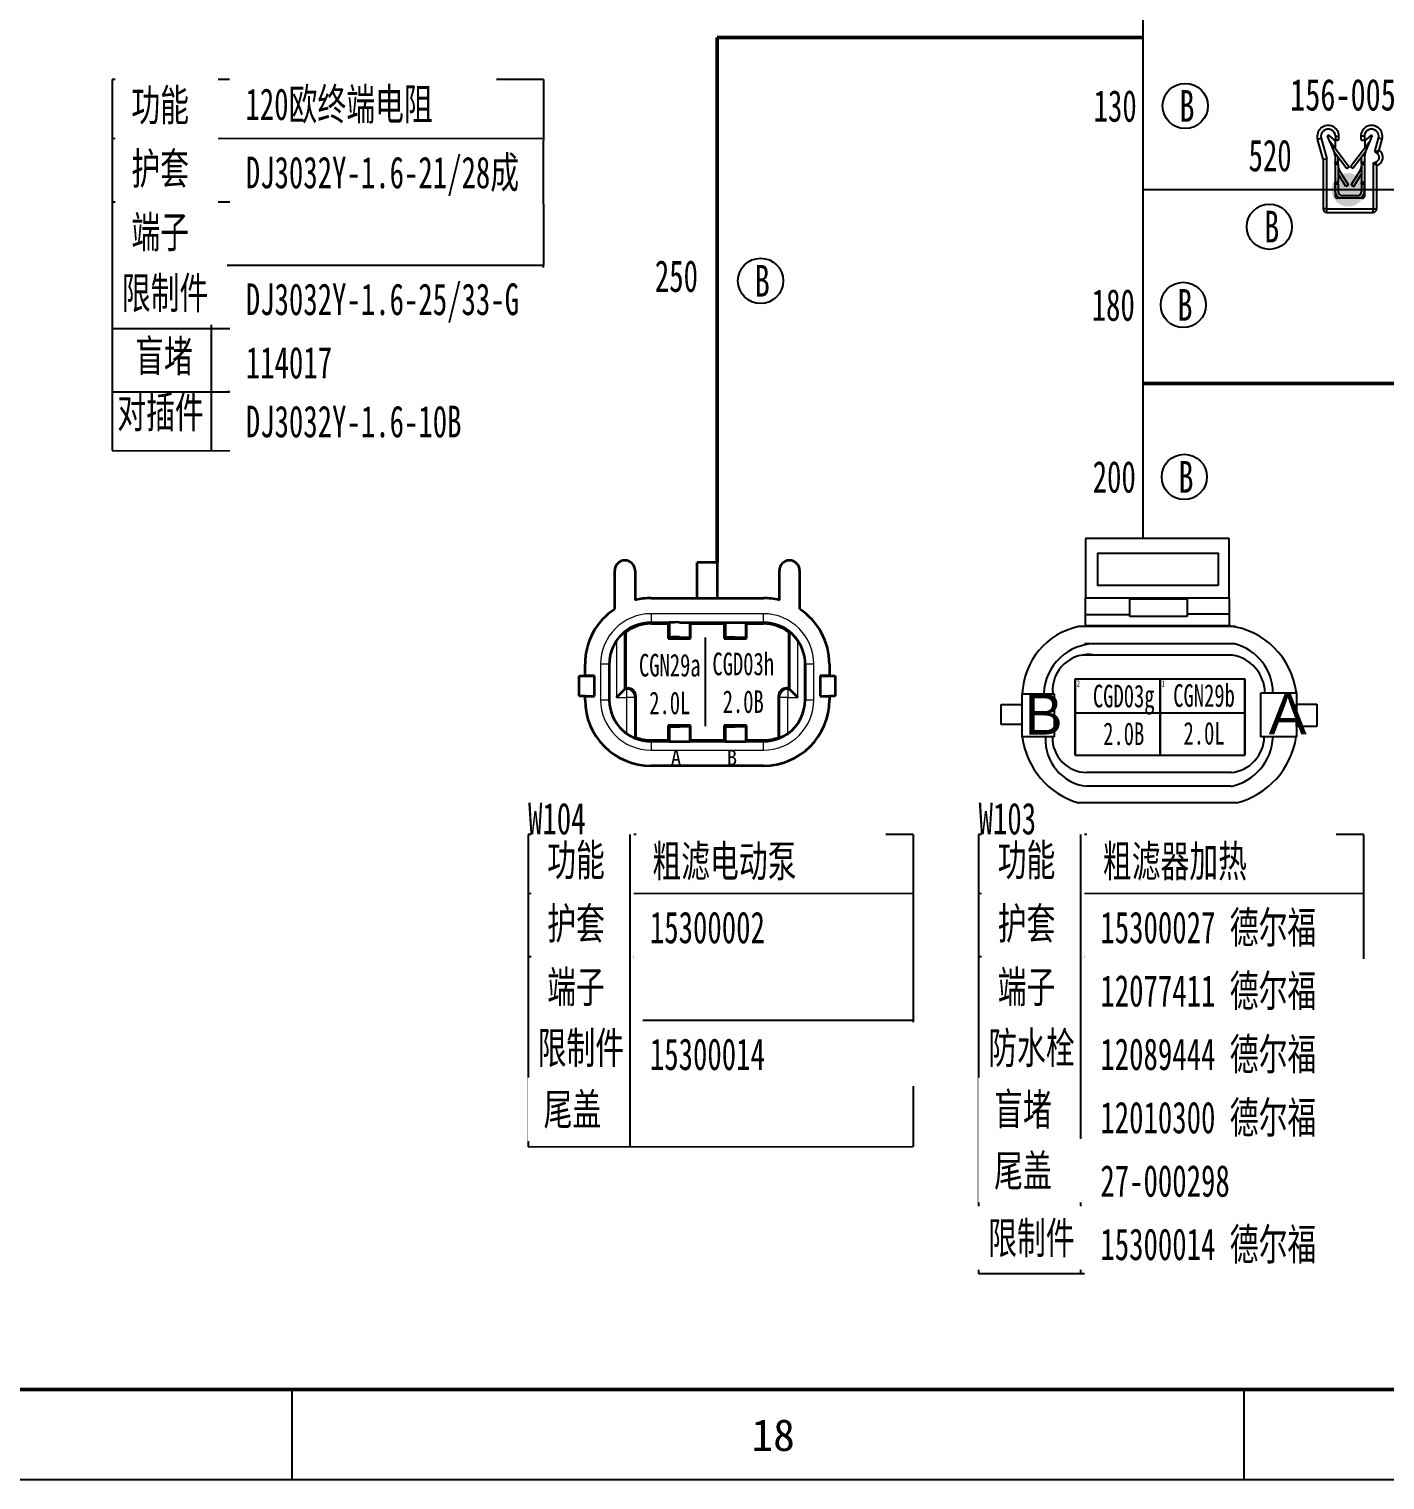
# Model space of a CAD drawing. Header units: millimetres. Extents: x 3853 to 7217, y 3585 to 4426.
# Drawn here: x 5611 to 5760.7, y 3584.9 to 3745.2 of the extents above; entities that cross this region are included whole.
import ezdxf

# ---------------------------------------------------------------- set-up
doc = ezdxf.new("R2010")
doc.units = ezdxf.units.MM
doc.layers.get('0').update_dxf_attribs({"lineweight": 25})
for name, color, linetype, lineweight in [('1轮廓实线层', 7, 'Continuous', 50), ('_0', 7, 'Continuous', 25), ('图框层', 7, 'Continuous', 25)]:
    doc.layers.add(name, color=color, linetype=linetype, lineweight=lineweight)
doc.styles.get("Standard").update_dxf_attribs({"font": ''})
doc.styles.add('仿宋体', font='', dxfattribs={"width": 0.7, "height": 3.5})
doc.styles.add('仿宋体GB2312', font='', dxfattribs={"width": 0.67})
doc.styles.add('标准', font='', dxfattribs={"width": 0.667})
doc.styles.get('Standard').set_extended_font_data('SimSun')
doc.styles.get('仿宋体').set_extended_font_data('SimSun')
doc.styles.get('仿宋体GB2312').set_extended_font_data('SimSun')
doc.styles.get('标准').set_extended_font_data('SimSun')

# ---------------------------------------------------------------- blocks, each defined once
blk = doc.blocks.new('ZwmFrameMain_A0X4^_^分区图框^_^landscape')
at = {"color": 3}
for p, q in [((1762.13, 0), (1762.13, -10)), ((1867.25, 0), (1867.25, -10))]:
    blk.add_line(p, q, dxfattribs=at)
at = {"lineweight": 50}
blk.add_line((3329, 0), (0, 0), dxfattribs=at)
at = {"layer": '图框层', "color": 1}
blk.add_line((3339, -10), (-25, -10), dxfattribs=at)
at = {"color": 3, "insert": (1812.9, -3.29), "char_height": 3.5, "attachment_point": 1}
blk.add_mtext_dynamic_manual_height_columns('18', width=5.7094, gutter_width=1, heights=[0], dxfattribs=at)

msp = doc.modelspace()

# ---------------------------------------------------------------- hatches: boundary and pattern name
h = msp.add_hatch(color=0)
h.dxf.hatch_style = 1
edge = h.paths.add_edge_path()
edge.add_arc((5756.69, 3727.39), 1.84, 360, 720)

# ---------------------------------------------------------------- linework, layer by layer
at = {"color": 0}
for p, q in [((5754.53, 3733.42), (5755.07, 3732.97)), ((5759.21, 3733.42), (5758.67, 3732.97)), ((5753.31, 3733), (5753.7, 3733.11)), ((5753.91, 3730.77), (5753.31, 3733)), ((5753.7, 3733.11), (5754.31, 3730.82)), ((5755.16, 3731.56), (5754.41, 3733.32)), ((5754.64, 3732.79), (5754.65, 3732.79)), ((5754.65, 3732.79), (5756.79, 3729.94)), ((5755.23, 3732.87), (5755.23, 3732.02)), ((5755.35, 3732.87), (5755.23, 3732.87)), ((5755.27, 3733.31), (5755.27, 3732.88)), ((5755.27, 3733.31), (5755.67, 3733.31)), ((5755.43, 3732.87), (5755.35, 3732.87)), ((5755.67, 3733.11), (5755.67, 3733.31)), ((5759.1, 3732.79), (5756.95, 3729.94)), ((5758.47, 3733.31), (5758.07, 3733.31)), ((5758.07, 3733.31), (5758.07, 3733.11)), ((5758.31, 3732.87), (5758.39, 3732.87)), ((5758.39, 3732.87), (5758.51, 3732.87)), ((5758.47, 3733.31), (5758.47, 3732.88)), ((5758.51, 3732.87), (5758.51, 3732.02)), ((5758.58, 3731.56), (5759.33, 3733.32)), ((5759.11, 3732.79), (5759.1, 3732.79)), ((5759.64, 3731.61), (5760.04, 3733.11)), ((5759.64, 3731.61), (5760.1, 3731.78)), ((5759.87, 3731.45), (5760.1, 3731.78)), ((5760.43, 3733), (5760.04, 3733.11)), ((5760.1, 3731.78), (5760.43, 3733)), ((5753.91, 3730.77), (5754.31, 3730.82)), ((5753.91, 3730.77), (5753.91, 3725.31)), ((5754.31, 3725.31), (5754.31, 3730.82)), ((5755.14, 3731.61), (5756.53, 3729.74)), ((5755.22, 3731.47), (5755.24, 3731.47)), ((5755.23, 3731.43), (5755.23, 3731.2)), ((5755.23, 3731.2), (5755.23, 3726.75)), ((5755.25, 3731.3), (5755.25, 3730.46)), ((5755.25, 3730.25), (5755.25, 3730.46)), ((5755.25, 3730.46), (5755.57, 3730.46)), ((5755.25, 3730.25), (5755.25, 3728.23)), ((5755.25, 3730.25), (5755.57, 3730.25)), ((5755.57, 3730.46), (5755.57, 3731.03)), ((5755.57, 3730.25), (5755.57, 3730.46)), ((5755.57, 3730.25), (5755.57, 3728.23)), ((5758.6, 3731.61), (5757.21, 3729.74)), ((5758.17, 3730.46), (5758.17, 3731.03)), ((5758.17, 3730.46), (5758.49, 3730.46)), ((5758.17, 3730.25), (5758.17, 3730.46)), ((5758.17, 3730.25), (5758.17, 3728.23)), ((5758.17, 3730.25), (5758.49, 3730.25)), ((5758.49, 3731.3), (5758.49, 3730.46)), ((5758.49, 3730.25), (5758.49, 3730.46)), ((5758.49, 3730.25), (5758.49, 3728.23)), ((5758.51, 3731.47), (5758.53, 3731.47)), ((5758.51, 3731.43), (5758.51, 3731.2)), ((5758.51, 3726.75), (5758.51, 3731.2)), ((5759.43, 3730.37), (5759.71, 3730.46)), ((5759.43, 3730.37), (5759.43, 3725.31)), ((5759.43, 3730.37), (5759.83, 3730.08)), ((5759.64, 3731.61), (5759.87, 3731.45)), ((5759.71, 3730.46), (5759.83, 3730.08)), ((5756.44, 3727.78), (5755.57, 3729.18)), ((5756.72, 3727.95), (5755.7, 3729.57)), ((5756.79, 3729.94), (5756.53, 3729.74)), ((5756.95, 3729.94), (5757.21, 3729.74)), ((5757.03, 3727.95), (5758.04, 3729.57)), ((5757.3, 3727.78), (5758.17, 3729.18)), ((5759.83, 3730.08), (5759.83, 3725.31)), ((5755.25, 3728.03), (5755.25, 3728.23)), ((5755.25, 3728.23), (5755.57, 3728.23)), ((5755.57, 3728.03), (5755.25, 3728.03)), ((5755.25, 3727.23), (5755.25, 3728.03)), ((5755.57, 3728.03), (5755.57, 3728.23)), ((5755.57, 3728.03), (5755.57, 3727.23)), ((5756.72, 3727.95), (5756.44, 3727.78)), ((5757.03, 3727.95), (5757.3, 3727.78)), ((5758.17, 3728.03), (5758.17, 3728.23)), ((5758.17, 3728.23), (5758.49, 3728.23)), ((5758.49, 3728.03), (5758.17, 3728.03)), ((5758.17, 3728.03), (5758.17, 3727.23)), ((5758.49, 3728.03), (5758.49, 3728.23)), ((5758.49, 3727.23), (5758.49, 3728.03)), ((5758.23, 3726.47), (5755.51, 3726.47)), ((5757.69, 3726.75), (5756.05, 3726.75)), ((5754.31, 3725.31), (5753.91, 3725.31)), ((5754.31, 3724.91), (5754.31, 3725.31)), ((5754.31, 3725.31), (5759.43, 3725.31)), ((5754.31, 3724.91), (5759.43, 3724.91)), ((5759.43, 3724.91), (5759.43, 3725.31)), ((5759.43, 3725.31), (5759.83, 3725.31)), ((5727.66, 3688.91), (5727.66, 3682.35)), ((5743.55, 3688.91), (5727.66, 3688.91)), ((5743.15, 3688.91), (5728.31, 3688.91)), ((5743.55, 3682.35), (5743.55, 3688.91)), ((5727.66, 3682.35), (5743.55, 3682.35)), ((5727.66, 3679.24), (5727.66, 3682.35)), ((5732.57, 3682.22), (5738.9, 3682.22)), ((5732.57, 3680.3), (5732.57, 3682.22)), ((5738.9, 3682.22), (5738.9, 3680.3)), ((5743.55, 3682.35), (5743.55, 3679.24)), ((5743.45, 3680.53), (5738.97, 3680.53)), ((5744.24, 3679.18), (5726.92, 3679.18)), ((5743.55, 3679.24), (5727.66, 3679.24)), ((5732.5, 3680.45), (5727.79, 3680.45)), ((5738.9, 3680.3), (5732.57, 3680.3)), ((5743.92, 3676.03), (5727.33, 3676.03)), ((5744.15, 3677.26), (5727.57, 3677.26)), ((5726.55, 3664.96), (5726.55, 3673.39)), ((5726.55, 3673.39), (5726.55, 3664.96)), ((5726.55, 3673.39), (5735.91, 3673.39)), ((5726.55, 3664.96), (5726.55, 3673.39)), ((5726.55, 3673.39), (5726.55, 3664.96)), ((5726.55, 3673.39), (5735.91, 3673.39)), ((5726.55, 3673.39), (5735.91, 3673.39)), ((5726.55, 3664.96), (5726.55, 3673.39)), ((5726.55, 3673.39), (5726.55, 3664.96)), ((5726.55, 3673.39), (5735.91, 3673.39)), ((5726.55, 3673.39), (5735.91, 3673.39)), ((5726.55, 3673.39), (5735.91, 3673.39)), ((5726.55, 3673.39), (5735.91, 3673.39)), ((5735.91, 3664.96), (5735.91, 3673.39)), ((5735.91, 3673.39), (5735.91, 3664.96)), ((5735.91, 3664.96), (5735.91, 3673.39)), ((5735.91, 3673.39), (5735.91, 3664.96)), ((5735.91, 3664.96), (5735.91, 3673.39)), ((5735.91, 3673.39), (5735.91, 3664.96)), ((5735.91, 3664.96), (5735.91, 3673.39)), ((5735.91, 3673.39), (5735.91, 3664.96)), ((5735.91, 3664.96), (5735.91, 3673.39)), ((5735.91, 3673.39), (5735.91, 3664.96)), ((5735.91, 3673.39), (5745.27, 3673.39)), ((5735.91, 3664.96), (5735.91, 3673.39)), ((5735.91, 3673.39), (5735.91, 3664.96)), ((5735.91, 3673.39), (5745.27, 3673.39)), ((5735.91, 3673.39), (5745.27, 3673.39)), ((5735.91, 3664.96), (5735.91, 3673.39)), ((5735.91, 3673.39), (5735.91, 3664.96)), ((5735.91, 3673.39), (5745.27, 3673.39)), ((5735.91, 3673.39), (5745.27, 3673.39)), ((5735.91, 3673.39), (5745.27, 3673.39)), ((5735.91, 3673.39), (5745.27, 3673.39)), ((5745.27, 3664.96), (5745.27, 3673.39)), ((5745.27, 3673.39), (5745.27, 3664.96)), ((5745.27, 3664.96), (5745.27, 3673.39)), ((5745.27, 3673.39), (5745.27, 3664.96)), ((5745.27, 3664.96), (5745.27, 3673.39)), ((5745.27, 3673.39), (5745.27, 3664.96)), ((5745.27, 3664.96), (5745.27, 3673.39)), ((5745.27, 3673.39), (5745.27, 3664.96)), ((5720.69, 3671.75), (5724.23, 3671.75)), ((5720.69, 3667), (5720.69, 3671.75)), ((5724.23, 3671.75), (5724.23, 3667)), ((5747.05, 3671.87), (5750.96, 3671.87)), ((5747.05, 3667), (5747.05, 3671.87)), ((5750.96, 3671.87), (5750.96, 3667)), ((5718.38, 3670.56), (5720.63, 3670.56)), ((5718.38, 3668.36), (5718.38, 3670.56)), ((5720.63, 3670.56), (5720.63, 3668.36)), ((5726.55, 3669.64), (5735.91, 3669.64)), ((5735.91, 3669.64), (5745.27, 3669.64)), ((5750.99, 3670.59), (5753.23, 3670.59)), ((5750.99, 3668.15), (5750.99, 3670.59)), ((5753.23, 3670.59), (5753.23, 3668.15)), ((5720.63, 3668.36), (5718.38, 3668.36)), ((5753.23, 3668.15), (5750.99, 3668.15)), ((5724.23, 3667), (5720.69, 3667)), ((5750.96, 3667), (5747.05, 3667)), ((5726.55, 3664.96), (5735.91, 3664.96)), ((5726.55, 3664.96), (5735.91, 3664.96)), ((5735.91, 3664.96), (5745.27, 3664.96)), ((5735.91, 3664.96), (5745.27, 3664.96)), ((5743.76, 3663.05), (5727.79, 3663.05)), ((5743.76, 3661.53), (5727.79, 3661.53)), ((5744.37, 3659.69), (5726.92, 3659.69))]:
    msp.add_line(p, q, dxfattribs=at)
at = {"color": 7, "lineweight": 35}
for p, q in [((5675.69, 3681.12), (5675.69, 3685.36)), ((5677.94, 3685.36), (5677.94, 3682.1)), ((5687.02, 3686.25), (5684.78, 3686.25)), ((5684.78, 3682.31), (5684.78, 3686.25)), ((5687.02, 3686.25), (5687.02, 3682.31)), ((5693.87, 3682.1), (5693.87, 3685.36)), ((5696.11, 3685.36), (5696.11, 3681.12)), ((5679.7, 3682.31), (5692.11, 3682.31)), ((5679.7, 3679.5), (5681.59, 3679.5)), ((5681.59, 3679.5), (5681.71, 3679.62)), ((5681.59, 3679.5), (5681.59, 3677.85)), ((5681.71, 3679.62), (5681.71, 3677.97)), ((5683.95, 3679.62), (5684.07, 3679.5)), ((5684.07, 3679.5), (5687.76, 3679.5)), ((5684.07, 3677.85), (5684.07, 3679.5)), ((5687.76, 3679.5), (5687.88, 3679.62)), ((5687.76, 3679.5), (5687.76, 3677.85)), ((5687.88, 3679.62), (5687.88, 3677.97)), ((5690.12, 3679.62), (5690.24, 3679.5)), ((5690.24, 3679.5), (5692.11, 3679.5)), ((5690.24, 3677.85), (5690.24, 3679.5)), ((5676.78, 3678.58), (5676.9, 3678.52)), ((5676.9, 3672.36), (5676.9, 3678.52)), ((5681.71, 3677.97), (5681.59, 3677.85)), ((5681.59, 3677.85), (5684.07, 3677.85)), ((5684.07, 3677.85), (5683.95, 3677.97)), ((5687.88, 3677.97), (5687.76, 3677.85)), ((5687.76, 3677.85), (5690.24, 3677.85)), ((5690.24, 3677.85), (5690.12, 3677.97)), ((5694.91, 3678.52), (5695.03, 3678.58)), ((5694.91, 3678.52), (5694.91, 3672.36)), ((5672.41, 3673.72), (5672.41, 3675.02)), ((5675.09, 3675.02), (5675.09, 3671.09)), ((5696.72, 3671.09), (5696.72, 3675.02)), ((5699.4, 3675.02), (5699.4, 3673.72)), ((5671.77, 3673.72), (5673.45, 3673.72)), ((5671.77, 3671.48), (5671.77, 3673.72)), ((5673.45, 3673.72), (5672.41, 3673.72)), ((5673.45, 3671.48), (5673.45, 3673.72)), ((5698.36, 3673.72), (5700.04, 3673.72)), ((5699.4, 3673.72), (5698.36, 3673.72)), ((5698.36, 3673.72), (5698.36, 3671.48)), ((5700.04, 3673.72), (5700.04, 3671.48)), ((5672.41, 3671.48), (5671.77, 3671.48)), ((5672.41, 3671.48), (5673.45, 3671.48)), ((5672.41, 3671.09), (5672.41, 3671.48)), ((5675.88, 3671.34), (5676.78, 3672.24)), ((5676.9, 3672.36), (5676.78, 3672.24)), ((5677.12, 3672.36), (5676.9, 3672.36)), ((5678.02, 3666.94), (5678.02, 3671.46)), ((5693.78, 3671.46), (5693.78, 3666.94)), ((5694.91, 3672.36), (5694.68, 3672.36)), ((5695.03, 3672.24), (5694.91, 3672.36)), ((5695.03, 3672.24), (5695.92, 3671.34)), ((5698.36, 3671.48), (5699.4, 3671.48)), ((5700.04, 3671.48), (5699.4, 3671.48)), ((5699.4, 3671.48), (5699.4, 3671.09)), ((5681.59, 3668.26), (5681.59, 3666.61)), ((5684.07, 3668.26), (5681.59, 3668.26)), ((5681.59, 3668.26), (5681.71, 3668.14)), ((5681.71, 3668.14), (5681.71, 3666.49)), ((5683.95, 3668.14), (5684.07, 3668.26)), ((5684.07, 3666.61), (5684.07, 3668.26)), ((5687.76, 3668.26), (5687.76, 3666.61)), ((5690.24, 3668.26), (5687.76, 3668.26)), ((5687.76, 3668.26), (5687.88, 3668.14)), ((5687.88, 3668.14), (5687.88, 3666.49)), ((5690.12, 3668.14), (5690.24, 3668.26)), ((5690.24, 3666.61), (5690.24, 3668.26)), ((5678.02, 3666.94), (5677.9, 3666.86)), ((5679.7, 3666.61), (5681.59, 3666.61)), ((5681.59, 3666.61), (5681.71, 3666.49)), ((5683.95, 3666.49), (5684.07, 3666.61)), ((5684.07, 3666.61), (5687.76, 3666.61)), ((5687.76, 3666.61), (5687.88, 3666.49)), ((5690.12, 3666.49), (5690.24, 3666.61)), ((5690.24, 3666.61), (5692.11, 3666.61)), ((5693.9, 3666.86), (5693.78, 3666.94)), ((5692.11, 3663.8), (5679.7, 3663.8))]:
    msp.add_line(p, q, dxfattribs=at)
at = {"color": 7, "lineweight": 13}
for p, q in [((5692.11, 3680.59), (5679.7, 3680.59)), ((5679.7, 3680.59), (5679.7, 3679.69)), ((5692.11, 3679.69), (5692.11, 3680.59)), ((5679.7, 3679.69), (5692.11, 3679.69)), ((5679.7, 3679.5), (5679.7, 3679.69)), ((5683.95, 3677.97), (5683.95, 3679.62)), ((5690.12, 3677.97), (5690.12, 3679.62)), ((5692.11, 3679.69), (5692.11, 3679.5)), ((5675.88, 3677.61), (5675.88, 3671.34)), ((5676.78, 3672.24), (5676.78, 3678.58)), ((5695.03, 3678.58), (5695.03, 3672.24)), ((5695.92, 3671.34), (5695.92, 3677.61)), ((5674.13, 3675.02), (5674.13, 3671.09)), ((5675.03, 3675.02), (5674.13, 3675.02)), ((5675.03, 3671.09), (5675.03, 3675.02)), ((5675.03, 3675.02), (5675.09, 3675.02)), ((5696.72, 3675.02), (5696.78, 3675.02)), ((5697.68, 3675.02), (5696.78, 3675.02)), ((5696.78, 3675.02), (5696.78, 3671.09)), ((5697.68, 3671.09), (5697.68, 3675.02)), ((5674.13, 3671.09), (5675.03, 3671.09)), ((5675.09, 3671.09), (5675.03, 3671.09)), ((5675.88, 3671.34), (5677, 3671.34)), ((5677, 3672.24), (5676.78, 3672.24)), ((5677, 3672.24), (5677.12, 3672.36)), ((5677, 3672.24), (5677, 3671.34)), ((5677.9, 3671.34), (5677, 3671.34)), ((5677, 3671.34), (5677, 3667.35)), ((5678.02, 3671.46), (5677.9, 3671.34)), ((5677.9, 3666.86), (5677.9, 3671.34)), ((5693.9, 3671.34), (5693.78, 3671.46)), ((5694.8, 3671.34), (5693.9, 3671.34)), ((5693.9, 3671.34), (5693.9, 3666.86)), ((5694.68, 3672.36), (5694.8, 3672.24)), ((5695.03, 3672.24), (5694.8, 3672.24)), ((5694.8, 3672.24), (5694.8, 3671.34)), ((5694.8, 3671.34), (5695.92, 3671.34)), ((5694.8, 3667.35), (5694.8, 3671.34)), ((5696.78, 3671.09), (5696.72, 3671.09)), ((5696.78, 3671.09), (5697.68, 3671.09)), ((5683.95, 3666.49), (5683.95, 3668.14)), ((5690.12, 3666.49), (5690.12, 3668.14)), ((5679.7, 3666.42), (5679.7, 3666.61)), ((5679.7, 3666.42), (5679.7, 3665.53)), ((5692.11, 3666.42), (5679.7, 3666.42)), ((5692.11, 3666.61), (5692.11, 3666.42)), ((5692.11, 3665.53), (5692.11, 3666.42)), ((5679.7, 3665.53), (5692.11, 3665.53))]:
    msp.add_line(p, q, dxfattribs=at)
msp.add_line((5685.69, 3677.96), (5685.69, 3668.19))
at = {"color": 0}
msp.add_lwpolyline([(5742.31, 3683.7), (5729.03, 3683.7), (5729.03, 3687.29), (5742.31, 3687.29)], close=True, dxfattribs=at)
at = {"color": 7, "lineweight": 35}
for points in [[(5682.83, 3679.63), (5683.88, 3679.63), (5683.94, 3679.62), (5683.95, 3679.62), (5683.95, 3679.62)], [(5687.88, 3679.62), (5687.93, 3679.62), (5689.9, 3679.63), (5690.11, 3679.62), (5690.12, 3679.62), (5690.12, 3679.62)], [(5675.88, 3677.61), (5676.3, 3678.13), (5676.73, 3678.54), (5676.75, 3678.56), (5676.78, 3678.58)], [(5682.83, 3677.98), (5683.88, 3677.98), (5683.94, 3677.97), (5683.95, 3677.97), (5683.95, 3677.97)], [(5689, 3677.98), (5690.05, 3677.98), (5690.11, 3677.97), (5690.12, 3677.97), (5690.12, 3677.97)], [(5695.03, 3678.58), (5695.04, 3678.57), (5695.16, 3678.47), (5695.45, 3678.2), (5695.92, 3677.61)], [(5683.95, 3668.14), (5683.94, 3668.14), (5683.92, 3668.14), (5682.83, 3668.13)], [(5690.12, 3668.14), (5690.12, 3668.14), (5690.1, 3668.14), (5689, 3668.13)], [(5677.9, 3666.86), (5677.88, 3666.87), (5677.77, 3666.91), (5677.09, 3667.29), (5677, 3667.35)], [(5682.83, 3666.48), (5683.88, 3666.49), (5683.94, 3666.49), (5683.95, 3666.49), (5683.95, 3666.49)], [(5689, 3666.48), (5690.05, 3666.49), (5690.11, 3666.49), (5690.12, 3666.49), (5690.12, 3666.49)], [(5694.8, 3667.35), (5694.36, 3667.08), (5693.93, 3666.87), (5693.9, 3666.86)]]:
    msp.add_lwpolyline(points, dxfattribs=at)
at = {"color": 0}
for centre, radius, start, end in [((5754.47, 3733.31), 1.2, 0, 195), ((5754.47, 3733.31), 0.8, 0, 195), ((5754.48, 3733.35), 0.08, 50.558, 203), ((5759.27, 3733.31), 1.2, 345, 180), ((5759.27, 3733.31), 0.8, 345, 180), ((5759.26, 3733.35), 0.08, 337, 129.442), ((5755.35, 3733.31), 0.44, 230.558, 270), ((5755.43, 3733.11), 0.24, 270, 0), ((5758.31, 3733.11), 0.24, 180, 270), ((5758.39, 3733.31), 0.44, 270, 309.442), ((5759.55, 3730.99), 0.96, 286.9577, 54.9529), ((5754.77, 3731.3), 0.48, 0, 36.8699), ((5754.31, 3731.2), 0.92, 0, 23), ((5758.97, 3731.3), 0.48, 143.1304, 180), ((5759.43, 3731.2), 0.92, 157, 180), ((5759.55, 3730.99), 0.56, 286.9578, 54.9529), ((5756.45, 3730.03), 0.88, 180, 211.9779), ((5757.29, 3730.03), 0.88, 328.0221, 360), ((5756.05, 3727.23), 0.8, 180, 251.8051), ((5756.05, 3727.23), 0.48, 180, 270), ((5757.69, 3727.23), 0.48, 270, 0), ((5757.69, 3727.23), 0.8, 288.1949, 0), ((5755.51, 3726.75), 0.28, 180, 270), ((5758.23, 3726.75), 0.28, 270, 0), ((5754.31, 3725.31), 0.4, 180, 270), ((5759.43, 3725.31), 0.4, 270, 0), ((5728.56, 3671.48), 7.87, 102.0526, 178.0589), ((5742.54, 3670.81), 8.49, 7.1805, 83.1407), ((5728.78, 3671.56), 5.71, 88.4414, 178.013), ((5728.01, 3672.12), 3.97, 80.1061, 185.2025), ((5743.19, 3671.79), 4.3, 1.0985, 80.2855), ((5742.74, 3671.8), 5.64, 0.7335, 75.448), ((5729.44, 3668.14), 8.82, 187.4547, 253.3675), ((5728.43, 3666.67), 5.18, 176.9846, 262.8839), ((5727.86, 3666.89), 3.84, 178.3976, 268.9528), ((5743.39, 3667.07), 4.03, 275.2558, 359.0378), ((5742.55, 3667.24), 5.84, 281.9, 357.6314), ((5742.12, 3668.34), 8.93, 284.5414, 351.3903)]:
    msp.add_arc(centre, radius, start, end, dxfattribs=at)
at = {"color": 7, "lineweight": 35}
for centre, radius, start, end in [((5676.81, 3685.36), 1.12, 359.9958, 179.9554), ((5694.99, 3685.36), 1.12, 359.9958, 179.9554), ((5679.7, 3675.02), 7.29, 90, 103.9774), ((5692.11, 3675.02), 7.29, 76.0226, 90), ((5679.7, 3675.02), 7.29, 123.3143, 180), ((5692.11, 3675.02), 7.29, 0, 56.6857), ((5679.7, 3675.02), 4.48, 90, 128.6424), ((5682.53, 3638.09), 41.55, 89.5907, 91.1353), ((5692.11, 3675.02), 4.48, 51.3576, 90), ((5679.7, 3675.02), 4.61, 145.8769, 180), ((5682.53, 3636.44), 41.55, 89.5907, 91.1353), ((5688.7, 3636.82), 41.16, 89.5896, 91.1487), ((5692.11, 3675.02), 4.61, 0, 34.1231), ((5679.7, 3671.09), 7.29, 180, 270), ((5679.7, 3671.09), 4.61, 180, 234.2351), ((5677.12, 3671.46), 0.899, 45.0452, 89.9573), ((5677.12, 3671.46), 0.899, 0.0442, 44.9553), ((5692.11, 3671.09), 7.29, 270, 0), ((5694.68, 3671.46), 0.899, 135.0453, 179.9563), ((5694.68, 3671.46), 0.899, 90.0443, 134.9553), ((5692.11, 3671.09), 4.61, 305.7649, 360), ((5682.53, 3709.46), 41.33, 268.8598, 270.4126), ((5688.7, 3709.61), 41.48, 268.863, 270.4101), ((5679.7, 3671.09), 4.48, 248.0267, 270), ((5682.53, 3707.64), 41.16, 268.8513, 270.4104), ((5688.7, 3708.03), 41.55, 268.8647, 270.4093), ((5692.11, 3671.09), 4.48, 270, 291.9733)]:
    msp.add_arc(centre, radius, start, end, dxfattribs=at)
at = {"color": 7, "lineweight": 13}
for centre, radius, start, end in [((5679.7, 3675.02), 5.57, 90, 180), ((5692.11, 3675.02), 5.57, 0, 90), ((5679.7, 3675.02), 4.67, 90, 180), ((5692.11, 3675.02), 4.67, 0, 90), ((5679.7, 3671.09), 5.57, 180, 270), ((5679.7, 3671.09), 4.67, 180, 270), ((5692.11, 3671.09), 5.57, 270, 0), ((5692.11, 3671.09), 4.67, 270, 0)]:
    msp.add_arc(centre, radius, start, end, dxfattribs=at)
for centre, major_axis, start_param, end_param in [((5677, 3671.34), (-0.635, 0.635), 3.927029, 5.497749), ((5694.8, 3671.34), (-0.635, -0.635), 3.927028, 5.497748)]:
    msp.add_ellipse(centre, major_axis=major_axis, ratio=0.999924, start_param=start_param, end_param=end_param, dxfattribs=at)
at = {"layer": '1轮廓实线层'}
for p, q in [((5687.02, 3686.25), (5687.02, 3744.23)), ((5687.02, 3744.23), (5734.02, 3744.23)), ((5734.02, 3706.03), (5793.88, 3706.03))]:
    msp.add_line(p, q, dxfattribs=at)
at = {"layer": '_0', "lineweight": -3}
for p, q in [((5734.02, 3809.56), (5734.02, 3727.45)), ((5734.02, 3727.45), (5820.29, 3727.45)), ((5734.02, 3727.45), (5734.02, 3688.91))]:
    msp.add_line(p, q, dxfattribs=at)
at = {"layer": '_0', "color": 0, "linetype": 'ByBlock', "lineweight": -3}
for p, q in [((5667.81, 3739.59), (5620.2, 3739.59)), ((5620.19, 3726.09), (5667.81, 3726.09)), ((5620.2, 3719.09), (5667.81, 3719.09)), ((5620.2, 3719.09), (5667.81, 3719.09)), ((5667.79, 3705.1), (5620.19, 3705.1)), ((5708.64, 3656.22), (5666.12, 3656.22)), ((5758.39, 3656.22), (5715.87, 3656.22)), ((5666.11, 3642.72), (5708.64, 3642.72)), ((5715.86, 3642.72), (5758.39, 3642.72)), ((5666.12, 3635.72), (5708.64, 3635.72)), ((5666.12, 3635.72), (5708.64, 3635.72)), ((5715.87, 3635.72), (5758.39, 3635.72)), ((5715.87, 3635.72), (5758.39, 3635.72)), ((5666.12, 3628.72), (5708.64, 3628.73)), ((5715.87, 3628.72), (5758.39, 3628.73)), ((5666.13, 3621.73), (5708.64, 3621.75)), ((5715.87, 3621.73), (5758.39, 3621.75)), ((5715.87, 3614.73), (5758.39, 3614.73)), ((5715.87, 3614.73), (5758.39, 3614.73)), ((5715.87, 3607.73), (5758.39, 3607.74))]:
    msp.add_line(p, q, dxfattribs=at)
at = {"layer": '_0', "color": 0}
for p, q in [((5620.2, 3733.09), (5667.81, 3733.07)), ((5620.19, 3698.6), (5667.79, 3698.58)), ((5666.12, 3649.72), (5708.64, 3649.71)), ((5715.87, 3649.72), (5758.39, 3649.71))]:
    msp.add_line(p, q, dxfattribs=at)
at = {"layer": '_0', "color": 0, "lineweight": -3}
msp.add_line((5715.87, 3614.73), (5715.87, 3607.73), dxfattribs=at)
at = {"layer": '_0', "color": 0, "linetype": 'ByBlock', "lineweight": -3}
for centre in [(5738.69, 3736.66), (5691.8, 3717.35), (5738.48, 3714.69), (5738.59, 3695.7)]:
    msp.add_circle(centre, 2.5, dxfattribs=at)
at = {"layer": '_0', "color": 0}
msp.add_circle((5747.98, 3723.33), 2.5, dxfattribs=at)

# ---------------------------------------------------------------- texts
at = {"color": 0, "width": 0.6}
for s, p in [('2', (5726.72, 3672.53)), ('1', (5736.08, 3672.53))]:
    msp.add_text(s, height=0.702, dxfattribs=at).set_placement(p)
at = {"color": 1, "char_height": 2.5, "width": 5.2839, "attachment_point": 1, "style": '标准'}
for s, insert in [('\\pxqc;{\\fFangSong_GB2312|b0|i0|c134|p2;\\C256;CGN29a\\P2.0L}', (5679.13, 3676.16)), ('\\pxqc;{\\fFangSong|b0|i0|c134|p2;\\C256;CGD03h\\P2.0B}', (5687.24, 3676.3)), ('\\pxqc;{\\fFangSong|b0|i0|c134|p2;\\C256;CGD03g\\P2.0B}', (5729.26, 3672.75)), ('\\pxqc;{\\fFangSong_GB2312|b0|i0|c134|p2;\\C256;CGN29b\\P2.0L}', (5738.13, 3672.81))]:
    msp.add_mtext(s, dxfattribs=dict(at, insert=insert))
at = {"color": 0, "char_height": 4.4928, "width": 37.0691, "attachment_point": 1}
for s, insert in [('{\\fArial|b0|i0|c0|p32;B}', (5720.97, 3671.74)), ('{\\fArial|b0|i0|c0|p32;A}', (5747.91, 3671.78))]:
    msp.add_mtext(s, dxfattribs=dict(at, insert=insert))
at = {"layer": '_0', "color": 0, "linetype": 'ByBlock', "lineweight": -3, "char_height": 3.5, "attachment_point": 1, "style": '标准'}
for s, insert, width in [('130', (5728.57, 3738.42), 15.1586), ('520', (5745.68, 3732.95), 7.0104), ('250', (5680.12, 3719.63), 6.4958), ('180', (5728.36, 3716.44), 15.1586), ('200', (5728.47, 3697.46), 15.1586)]:
    msp.add_mtext(s, dxfattribs=dict(at, insert=insert, width=width))
for insert in [(5738.05, 3738.42), (5691.15, 3719.11), (5737.83, 3716.45), (5737.94, 3697.46)]:
    msp.add_mtext('{\\W0.7;B}', dxfattribs=dict(at, insert=insert))
at = {"layer": '_0', "color": 0, "insert": (5747.41, 3725.09), "char_height": 3.5, "width": 147.8467, "attachment_point": 1, "style": '仿宋体GB2312'}
msp.add_mtext('{\\W0.7;B}', dxfattribs=at)
at = {"layer": '图框层', "color": 0}
for s, p in [('A', (5681.88, 3663.85)), ('B', (5688.05, 3663.85))]:
    msp.add_text(s, height=1.7, dxfattribs=at).set_placement(p)
at = {"layer": '图框层', "color": 0, "insert": (5750.28, 3739.66), "char_height": 3.5, "width": 10.611, "attachment_point": 1, "style": '仿宋体'}
msp.add_mtext('{\\fSimSun|b0|i0|c134|p2;156-00546}', dxfattribs=at)

# ---------------------------------------------------------------- next in the draw order: texts
at = {"layer": '_0', "color": 0, "char_height": 3.5, "attachment_point": 1, "style": '标准', "bg_fill": 2}
for s, insert, width in [('{\\fFangSong_GB2312|b0|i0|c134|p2;120欧终端电阻}', (5634.91, 3738.61), 25.971), ('{\\fFangSong_GB2312|b0|i0|c134|p2;盲堵}', (5622.73, 3710.8), 7.8037), ('{\\fFangSong_GB2312|b0|i0|c134|p2;粗滤电动泵}', (5679.84, 3655.02), 24.0033)]:
    msp.add_mtext(s, dxfattribs=dict(at, insert=insert, width=width))

# ---------------------------------------------------------------- next in the draw order: linework, layer by layer
at = {"layer": '_0', "color": 0, "linetype": 'ByBlock', "lineweight": -3}
msp.add_line((5620.2, 3712.09), (5667.81, 3712.1), dxfattribs=at)

# ---------------------------------------------------------------- next in the draw order: texts
at = {"layer": '_0', "color": 0, "char_height": 3.5, "attachment_point": 1, "style": '标准', "bg_fill": 2}
for s, insert, width in [('{\\fFangSong_GB2312|b0|i0|c134|p2;DJ3032Y-1.6-21/28成}', (5634.95, 3731.07), 35.8921), ('{\\fFangSong_GB2312|b0|i0|c134|p2;对插件}', (5620.76, 3704.61), 10.412), ('{\\fFangSong_GB2312|b0|i0|c134|p2;15300002}', (5679.57, 3647.7), 29.0707)]:
    msp.add_mtext(s, dxfattribs=dict(at, insert=insert, width=width))

# ---------------------------------------------------------------- next in the draw order: linework, layer by layer
at = {"layer": '_0', "color": 0, "linetype": 'ByBlock', "lineweight": -3}
for p, q in [((5631.11, 3739.59), (5631.12, 3698.59)), ((5620.2, 3705.1), (5667.81, 3705.11))]:
    msp.add_line(p, q, dxfattribs=at)
at = {"layer": '_0', "lineweight": -3}
for p, q in [((5667.81, 3739.59), (5667.79, 3698.58)), ((5708.64, 3656.22), (5708.64, 3621.75))]:
    msp.add_line(p, q, dxfattribs=at)
at = {"layer": '_0', "color": 0, "lineweight": -3}
msp.add_line((5620.19, 3705.1), (5620.19, 3698.6), dxfattribs=at)

# ---------------------------------------------------------------- next in the draw order: texts
at = {"layer": '_0', "color": 0, "insert": (5668.23, 3655.14), "char_height": 3.5, "width": 7.8037, "attachment_point": 1, "style": '标准', "bg_fill": 2}
msp.add_mtext('{\\fFangSong_GB2312|b0|i0|c134|p2;功能}', dxfattribs=at)

# ---------------------------------------------------------------- next in the draw order: texts
at = {"layer": '_0', "color": 0, "char_height": 3.5, "attachment_point": 1, "style": '标准', "bg_fill": 2}
for s, insert, width in [('{\\fFangSong_GB2312|b0|i0|c134|p2;功能}', (5622.31, 3738.5), 7.8037), ('{\\fFangSong_GB2312|b0|i0|c134|p2;DJ3032Y-1.6-10B}', (5634.95, 3703.57), 35.8921), ('{\\fFangSong_GB2312|b0|i0|c134|p2;护套}', (5668.23, 3648.14), 7.8037)]:
    msp.add_mtext(s, dxfattribs=dict(at, insert=insert, width=width))
at = {"layer": '_0', "color": 0, "linetype": 'ByBlock', "lineweight": -3, "insert": (5666.12, 3659.72), "char_height": 3.5, "width": 15.1586, "attachment_point": 1, "style": '标准'}
msp.add_mtext('W104', dxfattribs=at)

# ---------------------------------------------------------------- next in the draw order: linework, layer by layer
at = {"layer": '_0', "color": 0, "lineweight": -3}
msp.add_line((5666.12, 3656.22), (5666.12, 3649.72), dxfattribs=at)

# ---------------------------------------------------------------- next in the draw order: texts
at = {"layer": '_0', "color": 0, "char_height": 3.5, "width": 7.8037, "attachment_point": 1, "style": '标准', "bg_fill": 2}
for s, insert in [('{\\fFangSong_GB2312|b0|i0|c134|p2;护套}', (5622.31, 3731.5)), ('{\\fFangSong_GB2312|b0|i0|c134|p2;端子}', (5668.23, 3641.14))]:
    msp.add_mtext(s, dxfattribs=dict(at, insert=insert))

# ---------------------------------------------------------------- next in the draw order: linework, layer by layer
at = {"layer": '_0', "color": 0, "lineweight": -3}
for p, q in [((5620.2, 3739.59), (5620.2, 3733.09)), ((5666.12, 3649.72), (5666.12, 3642.72))]:
    msp.add_line(p, q, dxfattribs=at)

# ---------------------------------------------------------------- next in the draw order: texts
at = {"layer": '_0', "color": 0, "char_height": 3.5, "attachment_point": 1, "style": '标准', "bg_fill": 2}
for s, insert, width in [('{\\fFangSong_GB2312|b0|i0|c134|p2;端子}', (5622.31, 3724.5), 7.8037), ('{\\fFangSong_GB2312|b0|i0|c134|p2;限制件}', (5667.18, 3634.4), 9.8578)]:
    msp.add_mtext(s, dxfattribs=dict(at, insert=insert, width=width))

# ---------------------------------------------------------------- next in the draw order: linework, layer by layer
at = {"layer": '_0', "color": 0, "lineweight": -3}
for p, q in [((5620.2, 3733.09), (5620.2, 3726.09)), ((5666.12, 3642.72), (5666.12, 3635.72)), ((5666.12, 3635.72), (5666.12, 3628.72)), ((5666.12, 3628.72), (5666.13, 3621.73))]:
    msp.add_line(p, q, dxfattribs=at)

# ---------------------------------------------------------------- next in the draw order: texts
at = {"layer": '_0', "color": 0, "insert": (5621.26, 3717.77), "char_height": 3.5, "width": 9.8578, "attachment_point": 1, "style": '标准', "bg_fill": 2}
msp.add_mtext('{\\fFangSong_GB2312|b0|i0|c134|p2;限制件}', dxfattribs=at)

# ---------------------------------------------------------------- next in the draw order: linework, layer by layer
at = {"layer": '_0', "color": 0, "lineweight": -3}
for p, q in [((5620.2, 3726.09), (5620.2, 3719.09)), ((5620.2, 3719.09), (5620.2, 3712.09)), ((5620.2, 3712.09), (5620.2, 3705.1))]:
    msp.add_line(p, q, dxfattribs=at)

# ---------------------------------------------------------------- next in the draw order: texts
at = {"layer": '_0', "color": 0, "char_height": 3.5, "attachment_point": 1, "style": '标准', "bg_fill": 2}
for s, insert, width in [('{\\fFangSong_GB2312|b0|i0|c134|p2;DJ3032Y-1.6-25/33-G}', (5634.95, 3717.07), 35.8921), ('{\\fFangSong_GB2312|b0|i0|c134|p2;尾盖}', (5667.84, 3627.61), 9.8578)]:
    msp.add_mtext(s, dxfattribs=dict(at, insert=insert, width=width))

# ---------------------------------------------------------------- next in the draw order: linework, layer by layer
at = {"layer": '_0', "lineweight": -3}
msp.add_line((5677.4, 3621.74), (5677.4, 3656.22), dxfattribs=at)

# ---------------------------------------------------------------- next in the draw order: texts
at = {"layer": '_0', "color": 0, "insert": (5634.95, 3710.07), "char_height": 3.5, "width": 35.8921, "attachment_point": 1, "style": '标准', "bg_fill": 2}
msp.add_mtext('{\\fFangSong_GB2312|b0|i0|c134|p2;114017}', dxfattribs=at)

# ---------------------------------------------------------------- next in the draw order: block references
at = {"layer": '图框层'}
msp.add_blockref('ZwmFrameMain_A0X4^_^分区图框^_^landscape', (3877.91, 3594.93), dxfattribs=at)

# ---------------------------------------------------------------- next in the draw order: texts
at = {"layer": '_0', "color": 0, "char_height": 3.5, "attachment_point": 1, "style": '标准', "bg_fill": 2}
for s, insert, width in [('{\\fFangSong_GB2312|b0|i0|c134|p2;粗滤器加热}', (5729.59, 3655.02), 24.0033), ('{\\fFangSong_GB2312|b0|i0|c134|p2;15300014}', (5679.57, 3633.7), 29.0707)]:
    msp.add_mtext(s, dxfattribs=dict(at, insert=insert, width=width))

# ---------------------------------------------------------------- next in the draw order: texts
at = {"layer": '_0', "color": 0, "insert": (5729.32, 3647.7), "char_height": 3.5, "width": 29.0707, "attachment_point": 1, "style": '标准', "bg_fill": 2}
msp.add_mtext('{\\fFangSong_GB2312|b0|i0|c134|p2;15300027 德尔福}', dxfattribs=at)

# ---------------------------------------------------------------- next in the draw order: linework, layer by layer
at = {"layer": '_0', "lineweight": -3}
msp.add_line((5758.39, 3656.22), (5758.39, 3607.74), dxfattribs=at)

# ---------------------------------------------------------------- next in the draw order: texts
at = {"layer": '_0', "color": 0, "insert": (5717.98, 3655.14), "char_height": 3.5, "width": 7.8037, "attachment_point": 1, "style": '标准', "bg_fill": 2}
msp.add_mtext('{\\fFangSong_GB2312|b0|i0|c134|p2;功能}', dxfattribs=at)

# ---------------------------------------------------------------- next in the draw order: texts
at = {"layer": '_0', "color": 0, "linetype": 'ByBlock', "lineweight": -3, "insert": (5715.87, 3659.72), "char_height": 3.5, "width": 15.1586, "attachment_point": 1, "style": '标准'}
msp.add_mtext('W103', dxfattribs=at)
at = {"layer": '_0', "color": 0, "insert": (5717.98, 3648.14), "char_height": 3.5, "width": 7.8037, "attachment_point": 1, "style": '标准', "bg_fill": 2}
msp.add_mtext('{\\fFangSong_GB2312|b0|i0|c134|p2;护套}', dxfattribs=at)

# ---------------------------------------------------------------- next in the draw order: linework, layer by layer
at = {"layer": '_0', "color": 0, "lineweight": -3}
msp.add_line((5715.87, 3656.22), (5715.87, 3649.72), dxfattribs=at)

# ---------------------------------------------------------------- next in the draw order: texts
at = {"layer": '_0', "color": 0, "insert": (5717.98, 3641.14), "char_height": 3.5, "width": 7.8037, "attachment_point": 1, "style": '标准', "bg_fill": 2}
msp.add_mtext('{\\fFangSong_GB2312|b0|i0|c134|p2;端子}', dxfattribs=at)

# ---------------------------------------------------------------- next in the draw order: linework, layer by layer
at = {"layer": '_0', "color": 0, "lineweight": -3}
msp.add_line((5715.87, 3649.72), (5715.87, 3642.72), dxfattribs=at)

# ---------------------------------------------------------------- next in the draw order: texts
at = {"layer": '_0', "color": 0, "insert": (5716.93, 3634.4), "char_height": 3.5, "width": 9.8578, "attachment_point": 1, "style": '标准', "bg_fill": 2}
msp.add_mtext('{\\fFangSong_GB2312|b0|i0|c134|p2;防水栓}', dxfattribs=at)

# ---------------------------------------------------------------- next in the draw order: linework, layer by layer
at = {"layer": '_0', "color": 0, "lineweight": -3}
for p, q in [((5715.87, 3642.72), (5715.87, 3635.72)), ((5715.87, 3635.72), (5715.87, 3628.72)), ((5715.87, 3628.72), (5715.87, 3621.73))]:
    msp.add_line(p, q, dxfattribs=at)

# ---------------------------------------------------------------- next in the draw order: texts
at = {"layer": '_0', "color": 0, "insert": (5717.59, 3627.61), "char_height": 3.5, "width": 9.8578, "attachment_point": 1, "style": '标准', "bg_fill": 2}
msp.add_mtext('{\\fFangSong_GB2312|b0|i0|c134|p2;盲堵}', dxfattribs=at)

# ---------------------------------------------------------------- next in the draw order: linework, layer by layer
at = {"layer": '_0', "lineweight": -3}
msp.add_line((5727.15, 3607.73), (5727.15, 3656.22), dxfattribs=at)
at = {"layer": '_0', "color": 0, "linetype": 'ByBlock', "lineweight": -3}
msp.add_line((5715.86, 3621.73), (5758.39, 3621.73), dxfattribs=at)
at = {"layer": '_0', "color": 0, "lineweight": -3}
msp.add_line((5715.87, 3621.73), (5715.87, 3614.73), dxfattribs=at)

# ---------------------------------------------------------------- next in the draw order: texts
at = {"layer": '_0', "color": 0, "char_height": 3.5, "attachment_point": 1, "style": '标准', "bg_fill": 2}
for s, insert, width in [('{\\fFangSong_GB2312|b0|i0|c134|p2;12077411 德尔福}', (5729.32, 3640.7), 29.0707), ('{\\fFangSong_GB2312|b0|i0|c134|p2;尾盖}', (5717.59, 3620.84), 9.8578)]:
    msp.add_mtext(s, dxfattribs=dict(at, insert=insert, width=width))

# ---------------------------------------------------------------- next in the draw order: texts
for s, insert, width in [('{\\fFangSong_GB2312|b0|i0|c134|p2;12089444 德尔福}', (5729.32, 3633.7), 29.0707), ('{\\fFangSong_GB2312|b0|i0|c134|p2;限制件}', (5716.93, 3613.41), 9.8578)]:
    msp.add_mtext(s, dxfattribs=dict(at, insert=insert, width=width))

# ---------------------------------------------------------------- next in the draw order: texts
at = {"layer": '_0', "color": 0, "insert": (5729.32, 3626.71), "char_height": 3.5, "width": 29.0707, "attachment_point": 1, "style": '标准', "bg_fill": 2}
msp.add_mtext('{\\fFangSong_GB2312|b0|i0|c134|p2;12010300 德尔福}', dxfattribs=at)

# ---------------------------------------------------------------- next in the draw order: texts
at = {"layer": '_0', "color": 0, "insert": (5729.32, 3619.71), "char_height": 3.5, "width": 29.0707, "attachment_point": 1, "style": '标准', "bg_fill": 2}
msp.add_mtext('{\\fFangSong_GB2312|b0|i0|c134|p2;27-000298}', dxfattribs=at)

# ---------------------------------------------------------------- next in the draw order: texts
at = {"layer": '_0', "color": 0, "insert": (5729.32, 3612.71), "char_height": 3.5, "width": 29.0707, "attachment_point": 1, "style": '标准', "bg_fill": 2}
msp.add_mtext('{\\fFangSong_GB2312|b0|i0|c134|p2;15300014 德尔福}', dxfattribs=at)

doc.saveas('drawing.dxf')
